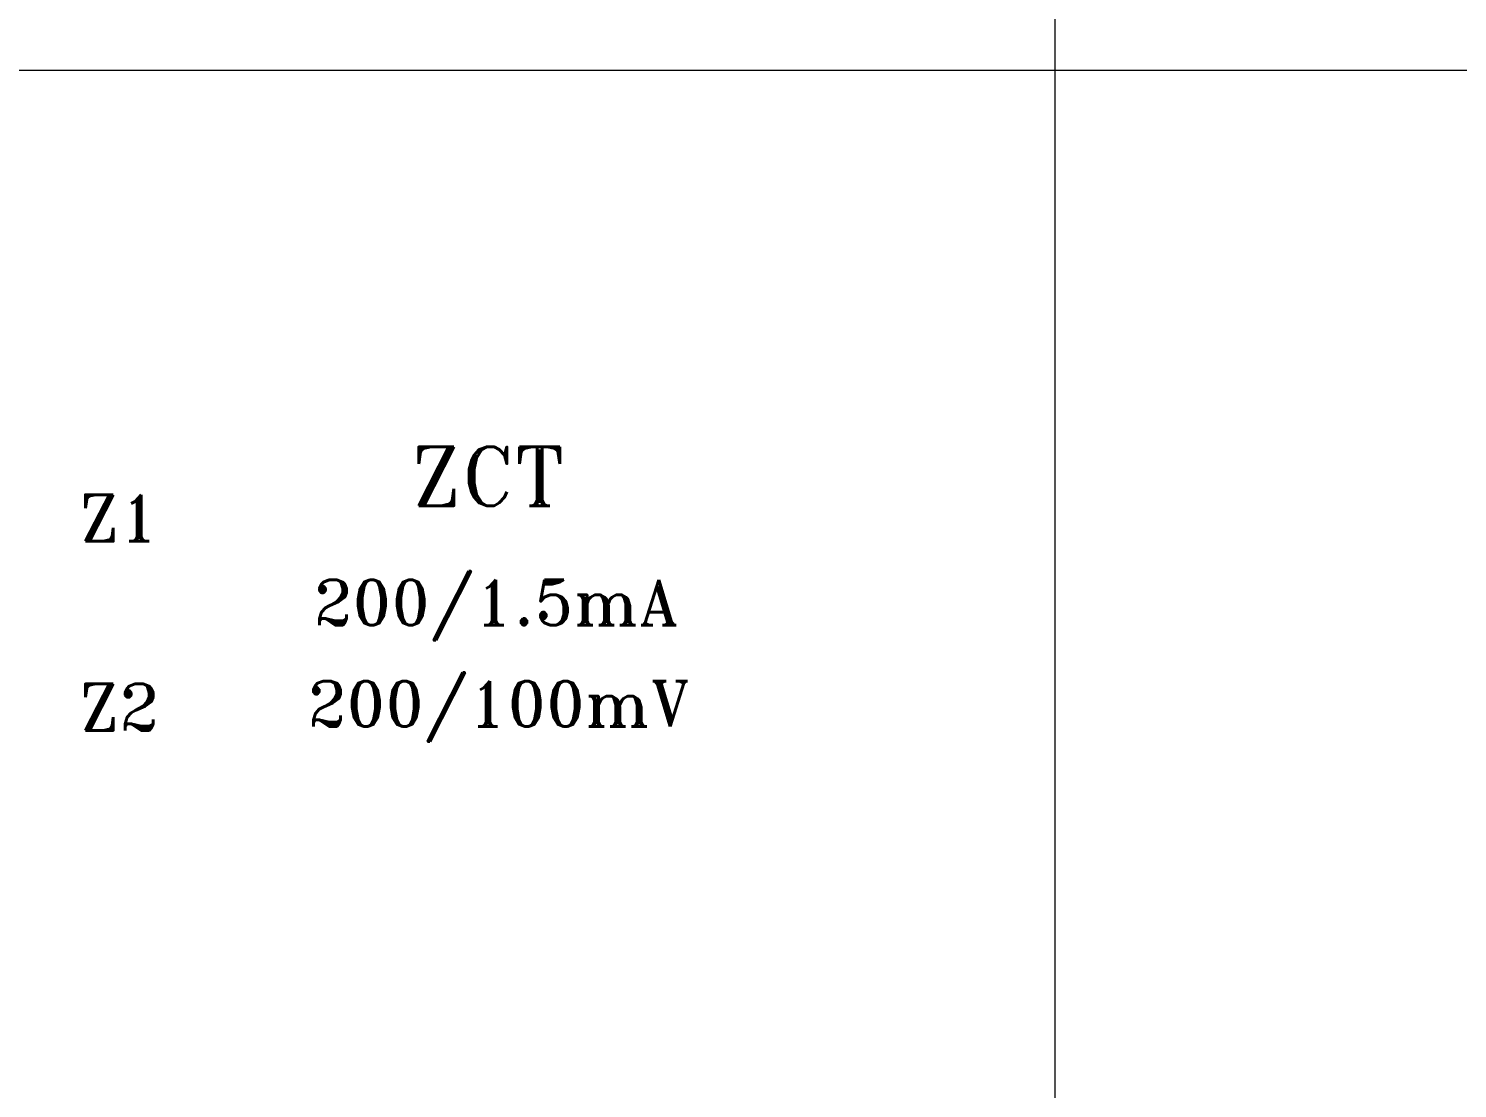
# Model space of a CAD drawing. Header units: millimetres. Extents: x 107 to 2900, y 85 to 3996.
# Drawn here: x 2127.1 to 2228.5, y 2324.9 to 2400 of the extents above; entities that cross this region are included whole.
import ezdxf

# ---------------------------------------------------------------- set-up
doc = ezdxf.new("R2010")
doc.units = ezdxf.units.MM
doc.layers.add('70', color=7, linetype='Continuous')
doc.styles.add('STYLE2', font='romant.shx')

msp = doc.modelspace()

# ---------------------------------------------------------------- linework, layer by layer
at = {"color": 1, "lineweight": 15}
msp.add_line((2311.008, 2397.061), (2013.647, 2397.061), dxfattribs=at)
at = {"layer": '70', "lineweight": 15}
msp.add_line((2199.967, 2102.314), (2199.963, 2447.754), dxfattribs=at)

# ---------------------------------------------------------------- texts
at = {"color": 0, "style": 'STYLE2'}
for s, height, p in [('ZCT', 4.1743, (2154.241, 2366.195)), ('Z1', 3.2947, (2130.701, 2363.677)), ('200/1.5mA', 3.211, (2147.326, 2357.723)), ('200/100mV', 3.211, (2146.898, 2350.537)), ('Z2', 3.2947, (2130.701, 2350.251))]:
    msp.add_text(s, height=height, dxfattribs=at).set_placement(p)

doc.saveas('drawing.dxf')
